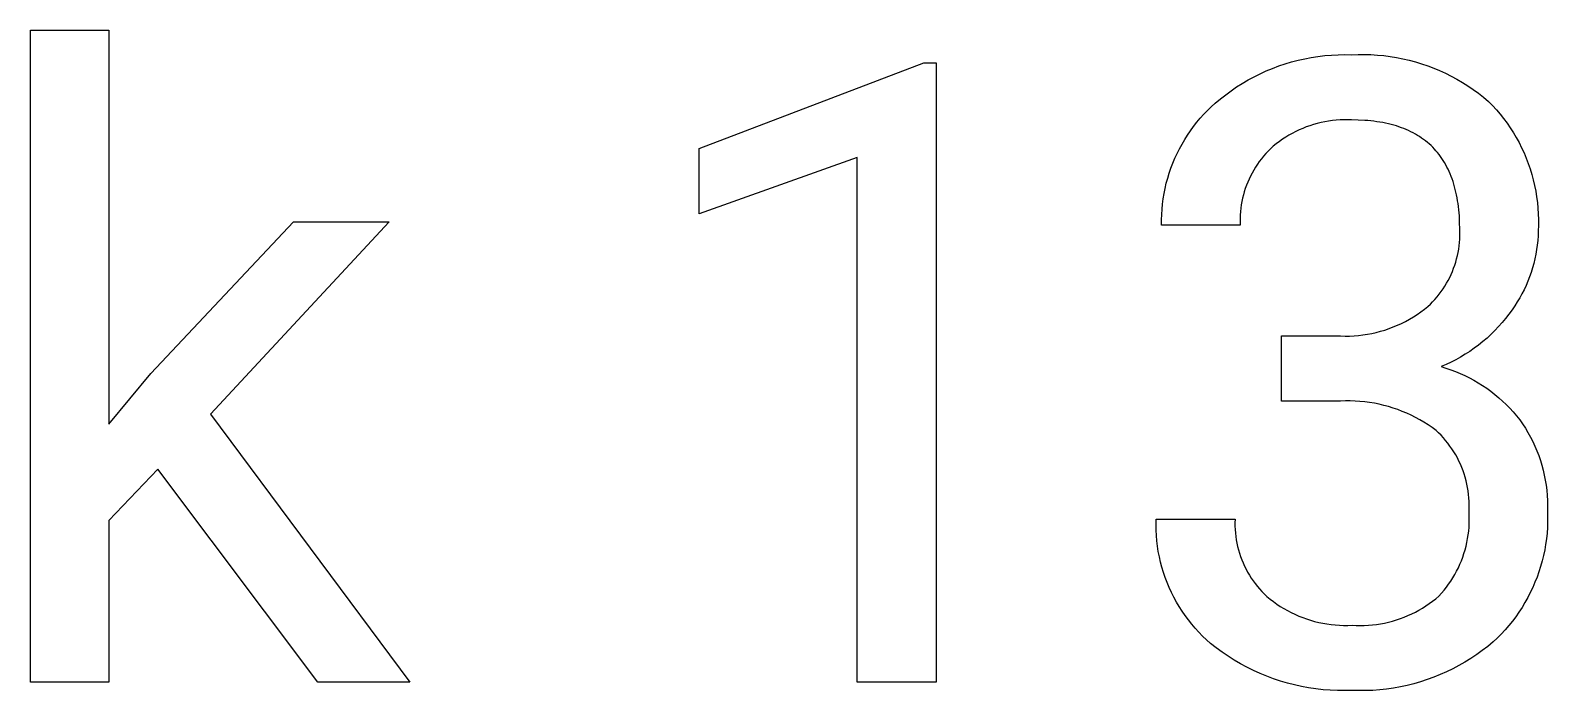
# Model space of a CAD drawing. Header units: millimetres. Extents: x 2840 to 6121, y 744 to 3036.
# Drawn here: x 5397.2 to 5462.1, y 885.3 to 913.6 of the extents above; entities that cross this region are included whole.
import ezdxf

# ---------------------------------------------------------------- set-up
doc = ezdxf.new("R2010")
doc.units = ezdxf.units.MM
doc.header["$MEASUREMENT"] = 0
doc.layers.add('Domyślny', color=7, linetype='Continuous', true_color=0x000000)

msp = doc.modelspace()

# ---------------------------------------------------------------- linework, layer by layer
at = {"layer": 'Domyślny'}
for p, q in [((5397.227, 885.673), (5397.227, 913.569)), ((5397.227, 913.569), (5400.581, 913.569)), ((5400.581, 913.569), (5400.581, 896.725)), ((5451.161, 912.219), (5451.44, 912.292)), ((5451.44, 912.292), (5451.721, 912.355)), ((5451.721, 912.355), (5452.004, 912.409)), ((5452.004, 912.409), (5452.289, 912.453)), ((5452.289, 912.453), (5452.575, 912.486)), ((5452.575, 912.486), (5452.862, 912.51)), ((5452.862, 912.51), (5453.15, 912.525)), ((5453.15, 912.525), (5453.438, 912.529)), ((5453.438, 912.529), (5453.726, 912.523)), ((5453.726, 912.523), (5454.002, 912.534)), ((5454.002, 912.534), (5454.277, 912.536)), ((5454.277, 912.536), (5454.553, 912.529)), ((5454.553, 912.529), (5454.828, 912.513)), ((5454.828, 912.513), (5455.103, 912.487)), ((5455.103, 912.487), (5455.377, 912.452)), ((5455.377, 912.452), (5455.649, 912.408)), ((5455.649, 912.408), (5455.919, 912.355)), ((5455.919, 912.355), (5456.188, 912.293)), ((5456.188, 912.293), (5456.455, 912.222)), ((5425.824, 908.513), (5435.432, 912.174)), ((5435.432, 912.174), (5435.958, 912.174)), ((5435.958, 912.174), (5435.958, 885.673)), ((5449.556, 911.584), (5449.814, 911.713)), ((5449.814, 911.713), (5450.076, 911.833)), ((5450.076, 911.833), (5450.342, 911.943)), ((5450.342, 911.943), (5450.612, 912.045)), ((5450.612, 912.045), (5450.885, 912.137)), ((5450.885, 912.137), (5451.161, 912.219)), ((5456.455, 912.222), (5456.719, 912.142)), ((5456.719, 912.142), (5456.98, 912.053)), ((5456.98, 912.053), (5457.238, 911.955)), ((5457.238, 911.955), (5457.492, 911.849)), ((5457.492, 911.849), (5457.743, 911.734)), ((5457.743, 911.734), (5457.99, 911.611)), ((5457.99, 911.611), (5458.232, 911.48)), ((5448.342, 910.812), (5448.573, 910.983)), ((5448.573, 910.983), (5448.811, 911.146)), ((5448.811, 911.146), (5449.054, 911.301)), ((5449.054, 911.301), (5449.303, 911.447)), ((5449.303, 911.447), (5449.556, 911.584)), ((5458.232, 911.48), (5458.47, 911.341)), ((5458.47, 911.341), (5458.704, 911.194)), ((5458.704, 911.194), (5458.932, 911.039)), ((5458.932, 911.039), (5459.155, 910.876)), ((5447.728, 910.295), (5447.896, 910.447)), ((5447.896, 910.447), (5448.116, 910.634)), ((5448.116, 910.634), (5448.342, 910.812)), ((5459.155, 910.876), (5459.372, 910.706)), ((5459.372, 910.706), (5459.583, 910.529)), ((5459.583, 910.529), (5459.754, 910.353)), ((5459.754, 910.353), (5459.918, 910.172)), ((5447.112, 909.634), (5447.258, 909.807)), ((5447.258, 909.807), (5447.409, 909.975)), ((5447.409, 909.975), (5447.566, 910.138)), ((5447.566, 910.138), (5447.728, 910.295)), ((5452.743, 909.682), (5452.581, 909.654)), ((5452.906, 909.705), (5452.743, 909.682)), ((5453.069, 909.722), (5452.906, 909.705)), ((5453.233, 909.733), (5453.069, 909.722)), ((5453.397, 909.739), (5453.233, 909.733)), ((5453.562, 909.739), (5453.397, 909.739)), ((5453.726, 909.733), (5453.562, 909.739)), ((5454.011, 909.729), (5453.726, 909.733)), ((5454.286, 909.715), (5454.011, 909.729)), ((5454.42, 909.705), (5454.286, 909.715)), ((5454.553, 909.692), (5454.42, 909.705)), ((5454.682, 909.677), (5454.553, 909.692)), ((5454.81, 909.66), (5454.682, 909.677)), ((5454.935, 909.641), (5454.81, 909.66)), ((5459.918, 910.172), (5460.077, 909.985)), ((5460.077, 909.985), (5460.228, 909.794)), ((5460.228, 909.794), (5460.374, 909.597)), ((5446.59, 908.896), (5446.711, 909.087)), ((5446.711, 909.087), (5446.838, 909.274)), ((5446.838, 909.274), (5446.972, 909.456)), ((5446.972, 909.456), (5447.112, 909.634)), ((5451.049, 909.081), (5450.909, 908.996)), ((5451.192, 909.161), (5451.049, 909.081)), ((5451.338, 909.237), (5451.192, 909.161)), ((5451.487, 909.307), (5451.338, 909.237)), ((5451.638, 909.373), (5451.487, 909.307)), ((5451.79, 909.433), (5451.638, 909.373)), ((5451.945, 909.488), (5451.79, 909.433)), ((5452.102, 909.538), (5451.945, 909.488)), ((5452.26, 909.582), (5452.102, 909.538)), ((5452.42, 909.621), (5452.26, 909.582)), ((5452.581, 909.654), (5452.42, 909.621)), ((5455.059, 909.619), (5454.935, 909.641)), ((5455.179, 909.595), (5455.059, 909.619)), ((5455.298, 909.569), (5455.179, 909.595)), ((5455.414, 909.54), (5455.298, 909.569)), ((5455.528, 909.51), (5455.414, 909.54)), ((5455.64, 909.477), (5455.528, 909.51)), ((5455.75, 909.441), (5455.64, 909.477)), ((5455.857, 909.404), (5455.75, 909.441)), ((5455.962, 909.364), (5455.857, 909.404)), ((5456.065, 909.321), (5455.962, 909.364)), ((5456.165, 909.277), (5456.065, 909.321)), ((5456.264, 909.23), (5456.165, 909.277)), ((5456.36, 909.181), (5456.264, 909.23)), ((5456.453, 909.13), (5456.36, 909.181)), ((5456.545, 909.076), (5456.453, 909.13)), ((5456.634, 909.02), (5456.545, 909.076)), ((5456.721, 908.962), (5456.634, 909.02)), ((5460.374, 909.597), (5460.512, 909.395)), ((5460.512, 909.395), (5460.644, 909.189)), ((5460.644, 909.189), (5460.769, 908.978)), ((5425.824, 905.723), (5425.824, 908.513)), ((5446.265, 908.3), (5446.367, 908.502)), ((5446.367, 908.502), (5446.475, 908.701)), ((5446.475, 908.701), (5446.59, 908.896)), ((5450.152, 908.398), (5450.053, 908.292)), ((5450.254, 908.501), (5450.152, 908.398)), ((5450.378, 908.608), (5450.254, 908.501)), ((5450.506, 908.712), (5450.378, 908.608)), ((5450.637, 908.811), (5450.506, 908.712)), ((5450.771, 908.906), (5450.637, 908.811)), ((5450.909, 908.996), (5450.771, 908.906)), ((5456.806, 908.901), (5456.721, 908.962)), ((5456.888, 908.839), (5456.806, 908.901)), ((5456.968, 908.773), (5456.888, 908.839)), ((5457.046, 908.706), (5456.968, 908.773)), ((5457.122, 908.637), (5457.046, 908.706)), ((5457.195, 908.565), (5457.122, 908.637)), ((5457.266, 908.49), (5457.195, 908.565)), ((5457.335, 908.414), (5457.266, 908.49)), ((5457.402, 908.335), (5457.335, 908.414)), ((5460.769, 908.978), (5460.886, 908.763)), ((5460.886, 908.763), (5460.996, 908.545)), ((5460.996, 908.545), (5461.099, 908.323)), ((5432.586, 908.131), (5425.824, 905.723)), ((5432.586, 885.673), (5432.586, 908.131)), ((5446.003, 907.674), (5446.083, 907.886)), ((5446.083, 907.886), (5446.171, 908.094)), ((5446.171, 908.094), (5446.265, 908.3)), ((5449.617, 907.714), (5449.542, 907.591)), ((5449.697, 907.836), (5449.617, 907.714)), ((5449.78, 907.954), (5449.697, 907.836)), ((5449.867, 908.07), (5449.78, 907.954)), ((5449.958, 908.182), (5449.867, 908.07)), ((5450.053, 908.292), (5449.958, 908.182)), ((5457.466, 908.254), (5457.402, 908.335)), ((5457.528, 908.171), (5457.466, 908.254)), ((5457.588, 908.085), (5457.528, 908.171)), ((5457.646, 907.997), (5457.588, 908.085)), ((5457.701, 907.907), (5457.646, 907.997)), ((5457.754, 907.815), (5457.701, 907.907)), ((5457.805, 907.72), (5457.754, 907.815)), ((5457.854, 907.623), (5457.805, 907.72)), ((5461.099, 908.323), (5461.194, 908.097)), ((5461.194, 908.097), (5461.282, 907.868)), ((5461.282, 907.868), (5461.361, 907.637)), ((5445.804, 907.026), (5445.863, 907.244)), ((5445.863, 907.244), (5445.929, 907.461)), ((5445.929, 907.461), (5446.003, 907.674)), ((5449.284, 907.072), (5449.231, 906.938)), ((5449.342, 907.205), (5449.284, 907.072)), ((5449.405, 907.336), (5449.342, 907.205)), ((5449.471, 907.464), (5449.405, 907.336)), ((5449.542, 907.591), (5449.471, 907.464)), ((5457.9, 907.524), (5457.854, 907.623)), ((5457.944, 907.422), (5457.9, 907.524)), ((5457.986, 907.318), (5457.944, 907.422)), ((5458.025, 907.212), (5457.986, 907.318)), ((5458.063, 907.104), (5458.025, 907.212)), ((5458.098, 906.993), (5458.063, 907.104)), ((5461.361, 907.637), (5461.433, 907.403)), ((5461.433, 907.403), (5461.497, 907.167)), ((5461.497, 907.167), (5461.553, 906.928)), ((5445.672, 906.36), (5445.709, 906.584)), ((5445.709, 906.584), (5445.753, 906.806)), ((5445.753, 906.806), (5445.804, 907.026)), ((5449.098, 906.524), (5449.064, 906.383)), ((5449.138, 906.663), (5449.098, 906.524)), ((5449.182, 906.801), (5449.138, 906.663)), ((5449.231, 906.938), (5449.182, 906.801)), ((5458.13, 906.88), (5458.098, 906.993)), ((5458.161, 906.765), (5458.13, 906.88)), ((5458.189, 906.647), (5458.161, 906.765)), ((5458.215, 906.527), (5458.189, 906.647)), ((5458.239, 906.405), (5458.215, 906.527)), ((5461.553, 906.928), (5461.601, 906.688)), ((5461.601, 906.688), (5461.64, 906.447)), ((5461.64, 906.447), (5461.672, 906.204)), ((5445.607, 905.685), (5445.621, 905.911)), ((5445.621, 905.911), (5445.643, 906.136)), ((5445.643, 906.136), (5445.672, 906.36)), ((5448.972, 905.812), (5448.961, 905.667)), ((5448.988, 905.956), (5448.972, 905.812)), ((5449.008, 906.099), (5448.988, 905.956)), ((5449.034, 906.242), (5449.008, 906.099)), ((5449.064, 906.383), (5449.034, 906.242)), ((5458.26, 906.281), (5458.239, 906.405)), ((5458.279, 906.154), (5458.26, 906.281)), ((5458.296, 906.025), (5458.279, 906.154)), ((5458.311, 905.894), (5458.296, 906.025)), ((5458.324, 905.76), (5458.311, 905.894)), ((5461.672, 906.204), (5461.695, 905.96)), ((5461.695, 905.96), (5461.71, 905.716)), ((5402.376, 898.891), (5408.487, 905.375)), ((5412.568, 905.375), (5404.932, 897.144)), ((5408.487, 905.375), (5412.568, 905.375)), ((5445.601, 905.459), (5445.607, 905.685)), ((5445.602, 905.233), (5445.601, 905.459)), ((5448.958, 905.233), (5445.602, 905.233)), ((5448.956, 905.522), (5448.955, 905.378)), ((5448.955, 905.378), (5448.958, 905.233)), ((5448.961, 905.667), (5448.956, 905.522)), ((5458.334, 905.625), (5458.324, 905.76)), ((5458.347, 905.346), (5458.334, 905.625)), ((5458.352, 905.058), (5458.347, 905.346)), ((5461.715, 905.227), (5461.705, 904.982)), ((5461.71, 905.716), (5461.717, 905.472)), ((5461.717, 905.472), (5461.715, 905.227)), ((5458.325, 904.35), (5458.34, 904.491)), ((5458.34, 904.491), (5458.35, 904.633)), ((5458.35, 904.633), (5458.355, 904.775)), ((5458.356, 904.917), (5458.352, 905.058)), ((5458.355, 904.775), (5458.356, 904.917)), ((5461.686, 904.583), (5461.667, 904.383)), ((5461.699, 904.782), (5461.686, 904.583)), ((5461.705, 904.982), (5461.699, 904.782)), ((5458.218, 903.793), (5458.252, 903.931)), ((5458.252, 903.931), (5458.281, 904.07)), ((5458.281, 904.07), (5458.305, 904.209)), ((5458.305, 904.209), (5458.325, 904.35)), ((5461.607, 903.988), (5461.567, 903.792)), ((5461.64, 904.185), (5461.607, 903.988)), ((5461.667, 904.383), (5461.64, 904.185)), ((5457.982, 903.124), (5458.038, 903.255)), ((5458.038, 903.255), (5458.09, 903.387)), ((5458.09, 903.387), (5458.137, 903.521)), ((5458.137, 903.521), (5458.18, 903.656)), ((5458.18, 903.656), (5458.218, 903.793)), ((5461.407, 903.213), (5461.341, 903.024)), ((5461.467, 903.404), (5461.407, 903.213)), ((5461.52, 903.597), (5461.467, 903.404)), ((5461.567, 903.792), (5461.52, 903.597)), ((5457.637, 902.505), (5457.714, 902.624)), ((5457.714, 902.624), (5457.787, 902.746)), ((5457.787, 902.746), (5457.856, 902.87)), ((5457.856, 902.87), (5457.921, 902.996)), ((5457.921, 902.996), (5457.982, 903.124)), ((5461.19, 902.654), (5461.105, 902.473)), ((5461.269, 902.838), (5461.19, 902.654)), ((5461.341, 903.024), (5461.269, 902.838)), ((5457.094, 901.85), (5457.193, 901.952)), ((5457.193, 901.952), (5457.289, 902.056)), ((5457.289, 902.056), (5457.382, 902.164)), ((5457.382, 902.164), (5457.471, 902.275)), ((5457.471, 902.275), (5457.556, 902.388)), ((5457.556, 902.388), (5457.637, 902.505)), ((5460.813, 901.948), (5460.704, 901.78)), ((5460.916, 902.12), (5460.813, 901.948)), ((5461.013, 902.295), (5460.916, 902.12)), ((5461.105, 902.473), (5461.013, 902.295)), ((5456.202, 901.208), (5456.367, 901.306)), ((5456.367, 901.306), (5456.529, 901.409)), ((5456.529, 901.409), (5456.687, 901.518)), ((5456.687, 901.518), (5456.841, 901.633)), ((5456.841, 901.633), (5456.991, 901.753)), ((5456.991, 901.753), (5457.094, 901.85)), ((5460.313, 901.243), (5460.166, 901.064)), ((5460.455, 901.427), (5460.313, 901.243)), ((5460.59, 901.616), (5460.455, 901.427)), ((5460.704, 901.78), (5460.59, 901.616)), ((5454.402, 900.566), (5454.591, 900.602)), ((5454.591, 900.602), (5454.778, 900.644)), ((5454.778, 900.644), (5454.964, 900.692)), ((5454.964, 900.692), (5455.148, 900.747)), ((5455.148, 900.747), (5455.33, 900.809)), ((5455.33, 900.809), (5455.51, 900.876)), ((5455.51, 900.876), (5455.687, 900.95)), ((5455.687, 900.95), (5455.862, 901.03)), ((5455.862, 901.03), (5456.033, 901.116)), ((5456.033, 901.116), (5456.202, 901.208)), ((5459.853, 900.721), (5459.687, 900.558)), ((5460.012, 900.89), (5459.853, 900.721)), ((5460.166, 901.064), (5460.012, 900.89)), ((5450.735, 900.493), (5453.255, 900.493)), ((5450.735, 897.703), (5450.735, 900.493)), ((5453.255, 900.493), (5453.447, 900.488)), ((5453.447, 900.488), (5453.639, 900.49)), ((5453.639, 900.49), (5453.83, 900.499)), ((5453.83, 900.499), (5454.022, 900.515)), ((5454.022, 900.515), (5454.212, 900.537)), ((5454.212, 900.537), (5454.402, 900.566)), ((5458.973, 899.965), (5458.783, 899.833)), ((5459.159, 900.104), (5458.973, 899.965)), ((5459.341, 900.249), (5459.159, 900.104)), ((5459.517, 900.401), (5459.341, 900.249)), ((5459.687, 900.558), (5459.517, 900.401)), ((5457.978, 899.371), (5457.767, 899.273)), ((5458.185, 899.476), (5457.978, 899.371)), ((5458.388, 899.588), (5458.185, 899.476)), ((5458.588, 899.707), (5458.388, 899.588)), ((5458.783, 899.833), (5458.588, 899.707)), ((5400.581, 896.725), (5402.376, 898.891)), ((5457.767, 899.273), (5457.554, 899.182)), ((5457.554, 899.182), (5457.762, 899.119)), ((5457.762, 899.119), (5457.967, 899.049)), ((5457.967, 899.049), (5458.171, 898.973)), ((5458.171, 898.973), (5458.371, 898.889)), ((5458.371, 898.889), (5458.569, 898.799)), ((5458.569, 898.799), (5458.764, 898.702)), ((5458.764, 898.702), (5458.955, 898.599)), ((5458.955, 898.599), (5459.143, 898.49)), ((5459.143, 898.49), (5459.326, 898.374)), ((5459.326, 898.374), (5459.506, 898.252)), ((5459.506, 898.252), (5459.682, 898.124)), ((5459.682, 898.124), (5459.854, 897.991)), ((5459.854, 897.991), (5460.02, 897.851)), ((5453.255, 897.703), (5450.735, 897.703)), ((5453.462, 897.71), (5453.255, 897.703)), ((5453.669, 897.711), (5453.462, 897.71)), ((5453.877, 897.705), (5453.669, 897.711)), ((5454.084, 897.691), (5453.877, 897.705)), ((5454.29, 897.671), (5454.084, 897.691)), ((5454.496, 897.644), (5454.29, 897.671)), ((5454.701, 897.61), (5454.496, 897.644)), ((5454.904, 897.57), (5454.701, 897.61)), ((5455.106, 897.522), (5454.904, 897.57)), ((5455.306, 897.468), (5455.106, 897.522)), ((5455.505, 897.407), (5455.306, 897.468)), ((5455.701, 897.34), (5455.505, 897.407)), ((5455.895, 897.266), (5455.701, 897.34)), ((5460.02, 897.851), (5460.182, 897.707)), ((5460.182, 897.707), (5460.34, 897.557)), ((5460.34, 897.557), (5460.492, 897.401)), ((5460.492, 897.401), (5460.638, 897.241)), ((5404.932, 897.144), (5413.456, 885.673)), ((5456.086, 897.185), (5455.895, 897.266)), ((5456.275, 897.099), (5456.086, 897.185)), ((5456.46, 897.006), (5456.275, 897.099)), ((5456.642, 896.907), (5456.46, 897.006)), ((5456.821, 896.801), (5456.642, 896.907)), ((5456.997, 896.69), (5456.821, 896.801)), ((5457.168, 896.574), (5456.997, 896.69)), ((5460.638, 897.241), (5460.78, 897.076)), ((5460.78, 897.076), (5460.915, 896.906)), ((5460.915, 896.906), (5461.04, 896.727)), ((5461.04, 896.727), (5461.158, 896.544)), ((5457.336, 896.451), (5457.168, 896.574)), ((5457.445, 896.349), (5457.336, 896.451)), ((5457.55, 896.242), (5457.445, 896.349)), ((5457.652, 896.132), (5457.55, 896.242)), ((5457.749, 896.019), (5457.652, 896.132)), ((5461.158, 896.544), (5461.269, 896.357)), ((5461.269, 896.357), (5461.374, 896.167)), ((5461.374, 896.167), (5461.473, 895.972)), ((5457.843, 895.902), (5457.749, 896.019)), ((5457.933, 895.782), (5457.843, 895.902)), ((5458.019, 895.66), (5457.933, 895.782)), ((5458.1, 895.534), (5458.019, 895.66)), ((5458.177, 895.406), (5458.1, 895.534)), ((5458.249, 895.275), (5458.177, 895.406)), ((5461.473, 895.972), (5461.564, 895.775)), ((5461.564, 895.775), (5461.649, 895.574)), ((5461.649, 895.574), (5461.727, 895.371)), ((5402.684, 894.796), (5400.581, 892.592)), ((5409.519, 885.673), (5402.684, 894.796)), ((5458.317, 895.141), (5458.249, 895.275)), ((5458.381, 895.006), (5458.317, 895.141)), ((5458.439, 894.868), (5458.381, 895.006)), ((5458.493, 894.728), (5458.439, 894.868)), ((5461.727, 895.371), (5461.798, 895.165)), ((5461.798, 895.165), (5461.862, 894.957)), ((5461.862, 894.957), (5461.918, 894.747)), ((5461.918, 894.747), (5461.967, 894.534)), ((5458.542, 894.587), (5458.493, 894.728)), ((5458.586, 894.444), (5458.542, 894.587)), ((5458.625, 894.299), (5458.586, 894.444)), ((5458.66, 894.153), (5458.625, 894.299)), ((5458.689, 894.006), (5458.66, 894.153)), ((5461.967, 894.534), (5462.009, 894.321)), ((5462.009, 894.321), (5462.043, 894.106)), ((5462.043, 894.106), (5462.07, 893.89)), ((5458.713, 893.859), (5458.689, 894.006)), ((5458.732, 893.71), (5458.713, 893.859)), ((5458.746, 893.561), (5458.732, 893.71)), ((5458.754, 893.412), (5458.746, 893.561)), ((5462.07, 893.89), (5462.09, 893.673)), ((5462.09, 893.673), (5462.102, 893.455)), ((5462.102, 893.455), (5462.106, 893.238)), ((5458.749, 892.963), (5458.756, 893.112)), ((5458.758, 892.799), (5458.749, 892.963)), ((5458.758, 893.262), (5458.754, 893.412)), ((5458.756, 893.112), (5458.758, 893.262)), ((5458.76, 892.635), (5458.758, 892.799)), ((5462.106, 893.238), (5462.103, 893.02)), ((5462.103, 893.02), (5462.11, 892.779)), ((5400.581, 892.592), (5400.581, 885.673)), ((5445.364, 892.419), (5445.368, 892.649)), ((5445.367, 892.188), (5445.364, 892.419)), ((5445.379, 891.957), (5445.367, 892.188)), ((5445.368, 892.649), (5448.741, 892.649)), ((5448.741, 892.649), (5448.737, 892.502)), ((5448.737, 892.502), (5448.738, 892.355)), ((5448.738, 892.355), (5448.744, 892.208)), ((5448.744, 892.208), (5448.756, 892.061)), ((5458.714, 891.983), (5458.734, 892.145)), ((5458.734, 892.145), (5458.748, 892.308)), ((5458.748, 892.308), (5458.757, 892.472)), ((5458.757, 892.472), (5458.76, 892.635)), ((5462.1, 892.296), (5462.083, 892.055)), ((5462.109, 892.537), (5462.1, 892.296)), ((5462.11, 892.779), (5462.109, 892.537)), ((5445.398, 891.728), (5445.379, 891.957)), ((5445.426, 891.498), (5445.398, 891.728)), ((5445.461, 891.27), (5445.426, 891.498)), ((5448.756, 892.061), (5448.773, 891.915)), ((5448.773, 891.915), (5448.794, 891.769)), ((5448.794, 891.769), (5448.821, 891.624)), ((5448.821, 891.624), (5448.853, 891.48)), ((5458.58, 891.342), (5458.622, 891.5)), ((5458.622, 891.5), (5458.658, 891.66)), ((5458.658, 891.66), (5458.689, 891.821)), ((5458.689, 891.821), (5458.714, 891.983)), ((5462.024, 891.576), (5461.983, 891.338)), ((5462.058, 891.815), (5462.024, 891.576)), ((5462.083, 892.055), (5462.058, 891.815)), ((5445.505, 891.044), (5445.461, 891.27)), ((5445.556, 890.819), (5445.505, 891.044)), ((5448.853, 891.48), (5448.89, 891.337)), ((5448.89, 891.337), (5448.931, 891.196)), ((5448.931, 891.196), (5448.978, 891.056)), ((5448.978, 891.056), (5449.029, 890.918)), ((5449.029, 890.918), (5449.085, 890.782)), ((5458.359, 890.726), (5458.422, 890.877)), ((5458.422, 890.877), (5458.48, 891.03)), ((5458.48, 891.03), (5458.533, 891.185)), ((5458.533, 891.185), (5458.58, 891.342)), ((5461.876, 890.867), (5461.811, 890.634)), ((5461.933, 891.101), (5461.876, 890.867)), ((5461.983, 891.338), (5461.933, 891.101)), ((5445.614, 890.596), (5445.556, 890.819)), ((5445.681, 890.375), (5445.614, 890.596)), ((5445.755, 890.156), (5445.681, 890.375)), ((5449.085, 890.782), (5449.146, 890.648)), ((5449.146, 890.648), (5449.211, 890.516)), ((5449.211, 890.516), (5449.281, 890.386)), ((5449.281, 890.386), (5449.356, 890.259)), ((5449.356, 890.259), (5449.435, 890.135)), ((5458.057, 890.145), (5458.14, 890.287)), ((5458.14, 890.287), (5458.218, 890.43)), ((5458.218, 890.43), (5458.291, 890.577)), ((5458.291, 890.577), (5458.359, 890.726)), ((5461.737, 890.404), (5461.657, 890.177)), ((5461.811, 890.634), (5461.737, 890.404)), ((5445.837, 889.94), (5445.755, 890.156)), ((5445.926, 889.727), (5445.837, 889.94)), ((5446.022, 889.517), (5445.926, 889.727)), ((5449.435, 890.135), (5449.518, 890.013)), ((5449.518, 890.013), (5449.605, 889.895)), ((5449.605, 889.895), (5449.696, 889.779)), ((5449.696, 889.779), (5449.792, 889.667)), ((5449.792, 889.667), (5449.891, 889.558)), ((5449.891, 889.558), (5449.994, 889.452)), ((5457.572, 889.487), (5457.678, 889.612)), ((5457.678, 889.612), (5457.78, 889.74)), ((5457.78, 889.74), (5457.877, 889.872)), ((5457.877, 889.872), (5457.969, 890.007)), ((5457.969, 890.007), (5458.057, 890.145)), ((5461.472, 889.73), (5461.369, 889.512)), ((5461.568, 889.952), (5461.472, 889.73)), ((5461.657, 890.177), (5461.568, 889.952)), ((5446.125, 889.311), (5446.022, 889.517)), ((5446.236, 889.109), (5446.125, 889.311)), ((5446.353, 888.91), (5446.236, 889.109)), ((5446.478, 888.716), (5446.353, 888.91)), ((5449.994, 889.452), (5450.1, 889.35)), ((5450.1, 889.35), (5450.238, 889.237)), ((5450.238, 889.237), (5450.381, 889.127)), ((5450.381, 889.127), (5450.526, 889.023)), ((5450.526, 889.023), (5450.676, 888.924)), ((5450.676, 888.924), (5450.829, 888.831)), ((5456.757, 888.849), (5456.905, 888.942)), ((5456.905, 888.942), (5457.05, 889.041)), ((5457.05, 889.041), (5457.191, 889.144)), ((5457.191, 889.144), (5457.329, 889.252)), ((5457.329, 889.252), (5457.462, 889.365)), ((5457.462, 889.365), (5457.572, 889.487)), ((5461.14, 889.087), (5461.016, 888.88)), ((5461.258, 889.298), (5461.14, 889.087)), ((5461.369, 889.512), (5461.258, 889.298)), ((5446.609, 888.526), (5446.478, 888.716)), ((5446.746, 888.34), (5446.609, 888.526)), ((5446.89, 888.16), (5446.746, 888.34)), ((5450.829, 888.831), (5450.984, 888.742)), ((5450.984, 888.742), (5451.143, 888.659)), ((5451.143, 888.659), (5451.305, 888.582)), ((5451.305, 888.582), (5451.469, 888.51)), ((5451.469, 888.51), (5451.635, 888.443)), ((5451.635, 888.443), (5451.804, 888.383)), ((5451.804, 888.383), (5451.975, 888.328)), ((5451.975, 888.328), (5452.147, 888.279)), ((5452.147, 888.279), (5452.321, 888.237)), ((5455.308, 888.247), (5455.477, 888.292)), ((5455.477, 888.292), (5455.645, 888.342)), ((5455.645, 888.342), (5455.811, 888.398)), ((5455.811, 888.398), (5455.975, 888.459)), ((5455.975, 888.459), (5456.136, 888.526)), ((5456.136, 888.526), (5456.296, 888.599)), ((5456.296, 888.599), (5456.452, 888.677)), ((5456.452, 888.677), (5456.606, 888.76)), ((5456.606, 888.76), (5456.757, 888.849)), ((5460.6, 888.287), (5460.449, 888.099)), ((5460.745, 888.48), (5460.6, 888.287)), ((5460.884, 888.678), (5460.745, 888.48)), ((5461.016, 888.88), (5460.884, 888.678)), ((5447.04, 887.984), (5446.89, 888.16)), ((5447.196, 887.814), (5447.04, 887.984)), ((5447.357, 887.649), (5447.196, 887.814)), ((5447.524, 887.49), (5447.357, 887.649)), ((5452.321, 888.237), (5452.497, 888.2)), ((5452.497, 888.2), (5452.673, 888.169)), ((5452.673, 888.169), (5452.851, 888.145)), ((5452.851, 888.145), (5453.029, 888.126)), ((5453.029, 888.126), (5453.208, 888.114)), ((5453.208, 888.114), (5453.387, 888.107)), ((5453.387, 888.107), (5453.566, 888.107)), ((5453.566, 888.107), (5453.745, 888.114)), ((5453.745, 888.114), (5453.92, 888.105)), ((5453.92, 888.105), (5454.095, 888.102)), ((5454.095, 888.102), (5454.27, 888.105)), ((5454.27, 888.105), (5454.445, 888.114)), ((5454.445, 888.114), (5454.619, 888.128)), ((5454.619, 888.128), (5454.793, 888.149)), ((5454.793, 888.149), (5454.966, 888.176)), ((5454.966, 888.176), (5455.137, 888.209)), ((5455.137, 888.209), (5455.308, 888.247)), ((5460.127, 887.739), (5459.957, 887.567)), ((5460.291, 887.916), (5460.127, 887.739)), ((5460.449, 888.099), (5460.291, 887.916)), ((5447.697, 887.337), (5447.524, 887.49)), ((5447.94, 887.145), (5447.697, 887.337)), ((5448.19, 886.961), (5447.94, 887.145)), ((5448.446, 886.785), (5448.19, 886.961)), ((5459.317, 887.031), (5459.075, 886.858)), ((5459.553, 887.212), (5459.317, 887.031)), ((5459.782, 887.401), (5459.553, 887.212)), ((5459.957, 887.567), (5459.782, 887.401)), ((5448.709, 886.619), (5448.446, 886.785)), ((5448.976, 886.462), (5448.709, 886.619)), ((5449.249, 886.315), (5448.976, 886.462)), ((5449.527, 886.177), (5449.249, 886.315)), ((5458.317, 886.39), (5458.054, 886.251)), ((5458.575, 886.537), (5458.317, 886.39)), ((5458.828, 886.693), (5458.575, 886.537)), ((5459.075, 886.858), (5458.828, 886.693)), ((5400.581, 885.673), (5397.227, 885.673)), ((5413.456, 885.673), (5409.519, 885.673)), ((5435.958, 885.673), (5432.586, 885.673)), ((5449.81, 886.049), (5449.527, 886.177)), ((5450.097, 885.93), (5449.81, 886.049)), ((5450.388, 885.822), (5450.097, 885.93)), ((5450.682, 885.724), (5450.388, 885.822)), ((5450.98, 885.636), (5450.682, 885.724)), ((5456.677, 885.698), (5456.392, 885.615)), ((5456.96, 885.789), (5456.677, 885.698)), ((5457.239, 885.891), (5456.96, 885.789)), ((5457.515, 886.002), (5457.239, 885.891)), ((5457.787, 886.122), (5457.515, 886.002)), ((5458.054, 886.251), (5457.787, 886.122)), ((5451.28, 885.559), (5450.98, 885.636)), ((5451.583, 885.492), (5451.28, 885.559)), ((5451.888, 885.436), (5451.583, 885.492)), ((5452.195, 885.39), (5451.888, 885.436)), ((5452.504, 885.356), (5452.195, 885.39)), ((5452.813, 885.331), (5452.504, 885.356)), ((5453.123, 885.318), (5452.813, 885.331)), ((5453.433, 885.316), (5453.123, 885.318)), ((5453.744, 885.324), (5453.433, 885.316)), ((5454.041, 885.316), (5453.744, 885.324)), ((5454.338, 885.318), (5454.041, 885.316)), ((5454.635, 885.33), (5454.338, 885.318)), ((5454.931, 885.353), (5454.635, 885.33)), ((5455.226, 885.385), (5454.931, 885.353)), ((5455.521, 885.428), (5455.226, 885.385)), ((5455.813, 885.48), (5455.521, 885.428)), ((5456.104, 885.543), (5455.813, 885.48)), ((5456.392, 885.615), (5456.104, 885.543))]:
    msp.add_line(p, q, dxfattribs=at)

doc.saveas('drawing.dxf')
